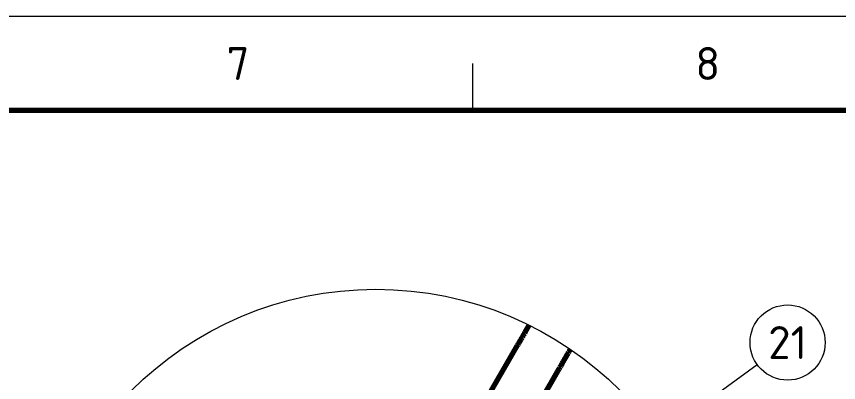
# Model space of a CAD drawing. Header units: millimetres. Extents: x 0 to 2382, y 0 to 420.
# Drawn here: x 952.4 to 1039.9, y 381.1 to 420 of the extents above; entities that cross this region are included whole.
import ezdxf
from ezdxf.enums import TextEntityAlignment as Align

# ---------------------------------------------------------------- set-up
doc = ezdxf.new("R2010")
doc.units = ezdxf.units.MM
doc.linetypes.add('IRAM-E-TRAZOS', pattern=[5, 4, -1])
for name, color, linetype, lineweight in [('01-VISIBLE', 7, 'CONTINUOUS', 70), ('02-OCULTA', 4, 'IRAM-E-TRAZOS', 35), ('06-TEXTO', 7, 'CONTINUOUS', 25), ('07-RECUADRO', 7, 'CONTINUOUS', 70), ('08-FINA', 5, 'CONTINUOUS', 18)]:
    doc.layers.add(name, color=color, linetype=linetype, lineweight=lineweight)
doc.styles.add('ISO3098', font='isocpeur.ttf')

msp = doc.modelspace()

# ---------------------------------------------------------------- linework, layer by layer
at = {"layer": '01-VISIBLE'}
for points in [[(1005.767, 385.044), (1005.817, 385.13), (1005.867, 385.217), (1005.917, 385.303), (1005.967, 385.39), (1006.017, 385.477), (1006.067, 385.563), (1006.117, 385.65), (1006.167, 385.736), (1006.217, 385.823), (1006.267, 385.91), (1006.317, 385.996), (1006.367, 386.083), (1006.417, 386.169), (1006.467, 386.256), (1006.517, 386.343), (1006.567, 386.429), (1006.617, 386.516), (1006.667, 386.602), (1006.717, 386.689), (1006.767, 386.776), (1006.817, 386.862), (1006.867, 386.949), (1006.917, 387.035), (1006.967, 387.122), (1006.999, 387.178)], [(1000.446, 375.828), (1005.767, 385.044)], [(1010.166, 382.504), (1010.217, 382.591), (1010.267, 382.678), (1010.317, 382.765), (1010.367, 382.852), (1010.418, 382.939), (1010.468, 383.026), (1010.518, 383.113), (1010.568, 383.2), (1010.619, 383.287), (1010.669, 383.374), (1010.719, 383.461), (1010.769, 383.548), (1010.82, 383.635), (1010.87, 383.722), (1010.92, 383.809), (1010.97, 383.896), (1011.021, 383.983), (1011.071, 384.07), (1011.121, 384.157), (1011.171, 384.244), (1011.222, 384.331), (1011.272, 384.418), (1011.322, 384.505), (1011.372, 384.593), (1011.386, 384.617)], [(1004.846, 373.288), (1010.166, 382.504)], [(1010.166, 382.504), (1004.846, 373.288)]]:
    msp.add_lwpolyline(points, dxfattribs=at)
at = {"layer": '02-OCULTA'}
for points in [[(1005.767, 385.044), (1005.817, 385.13), (1005.867, 385.217), (1005.917, 385.303), (1005.967, 385.39), (1006.017, 385.477), (1006.067, 385.563), (1006.117, 385.65), (1006.167, 385.736), (1006.217, 385.823), (1006.267, 385.91), (1006.317, 385.996), (1006.367, 386.083), (1006.417, 386.169), (1006.467, 386.256), (1006.517, 386.343), (1006.567, 386.429), (1006.617, 386.516), (1006.667, 386.602), (1006.717, 386.689), (1006.767, 386.776), (1006.817, 386.862), (1006.867, 386.949), (1006.917, 387.035), (1006.967, 387.122), (1006.999, 387.178)], [(1005.767, 385.044), (1000.446, 375.828)], [(1010.166, 382.504), (1010.217, 382.591), (1010.267, 382.678), (1010.317, 382.765), (1010.367, 382.852), (1010.418, 382.939), (1010.468, 383.026), (1010.518, 383.113), (1010.568, 383.2), (1010.619, 383.287), (1010.669, 383.374), (1010.719, 383.461), (1010.769, 383.548), (1010.82, 383.635), (1010.87, 383.722), (1010.92, 383.809), (1010.97, 383.896), (1011.021, 383.983), (1011.071, 384.07), (1011.121, 384.157), (1011.171, 384.244), (1011.222, 384.331), (1011.272, 384.418), (1011.322, 384.505), (1011.372, 384.593), (1011.386, 384.617)]]:
    msp.add_lwpolyline(points, dxfattribs=at)
at = {"layer": '07-RECUADRO'}
msp.add_lwpolyline([(679, 10), (1238, 10), (1238, 410), (679, 410)], close=True, dxfattribs=at)
at = {"layer": '08-FINA'}
for p, q in [((1001, 410), (1001, 415)), ((1031.267, 382.978), (998.367, 359.008))]:
    msp.add_line(p, q, dxfattribs=at)
msp.add_lwpolyline([(654, 0), (1248, 0), (1248, 420), (654, 420)], close=True, dxfattribs=at)
for centre, radius in [((990.667, 354.167), 36.833), ((1034.5, 385.333), 4)]:
    msp.add_circle(centre, radius, dxfattribs=at)

# ---------------------------------------------------------------- texts
at = {"layer": '06-TEXTO', "style": 'ISO3098'}
for s, p in [('7', (976, 415)), ('8', (1026, 415)), ('21', (1034.5, 385.333))]:
    msp.add_text(s, height=3.5, dxfattribs=at).set_placement(p, align=Align.MIDDLE_CENTER)

doc.saveas('drawing.dxf')
